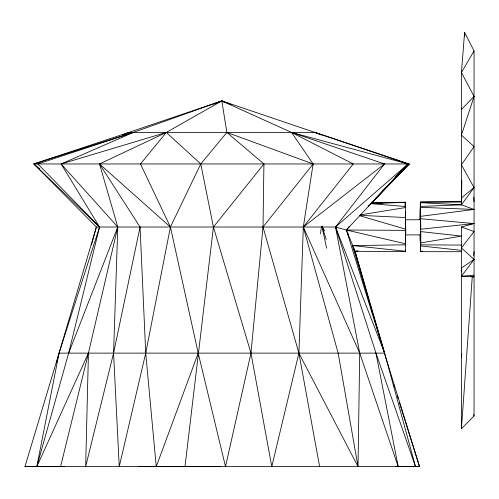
<?xml version="1.0" encoding="UTF-8"?>
<svg xmlns="http://www.w3.org/2000/svg" width="499" height="499" viewBox="0 0 499 499"><rect width="100%" height="100%" fill="white"/><g stroke="black" fill="none" stroke-linecap="round" stroke-linejoin="round"><path stroke-width="0.75" d="M420.046 219.797L420.333 202.943M405.637 232.222L405.606 238.491M420.121 219.722L420.127 217.552M405.456 206.524L370.988 203.661L407.995 163.959L221.824 100.898L128.823 132.428L33.845 163.959L96.369 227.014L335.54 227.014L346.393 230.02L355.045 251.29L405.394 251.652L405.737 230.357L405.269 202.301L370.988 203.661L368.168 206.174M461.644 251.702L420.545 251.689L420.869 231.611L461.438 236.096L420.813 242.907M405.643 237.05L405.438 245.695M420.127 216.703L420.208 209.555M420.694 243.369L420.383 202.051L461.438 201.789L461.831 180.806M213.884 104.11L221.824 100.898L291.541 132.428L313.123 163.959L303.311 227.014L298.895 353.13L271.78 466.627L250.972 353.13L213.422 227.014L200.754 163.959L166.323 132.428L99.538 163.959L117.776 227.014L88.435 353.13L36.82 466.627L68.65 353.13L99.538 227.014L37.88 163.959L133.308 132.428L221.824 100.898L226.864 132.428L263.927 163.959L263.01 227.014L250.972 353.13L225.517 466.627L198.203 353.13L170.421 227.014L140.469 163.959L166.323 132.428L221.824 100.898L231.243 104.628M405.032 206.243L405.244 202.207L371.948 202.837L409.192 163.959L315.106 132.428L128.823 132.428L122.349 135.129M405.593 239.851L405.431 244.947M358.02 466.627L359.717 353.13L335.54 227.014L384.498 163.959L291.541 132.428L353.255 163.959L303.311 227.014L338.16 353.13L358.02 466.627L298.895 353.13L263.01 227.014L313.123 163.959L226.864 132.428L200.754 163.959L170.421 227.014L145.72 353.13L119.249 466.627L113.566 353.13L117.776 227.014L61.121 163.959L133.308 132.428L33.845 163.959L99.538 227.014L59.044 353.13L24.95 466.627L419.522 466.627L346.393 230.02L349.188 226.471M405.444 234.542L405.431 222.673M420.694 243.743L420.489 246.656L420.289 241.454M464.519 36.259L464.594 32.373L474.05 50.929L474.05 415.948L461.438 428.797L461.438 227.014L474.05 223.558L420.8 218.749M420.351 202.744L420.383 202.07L461.606 201.858M420.227 209.262L420.358 207.347M371.699 203.729L371.805 202.276M461.438 428.797L472.279 276.558M473.776 255.588L474.05 251.702M263.927 163.959L213.422 227.014L184.992 466.627L138.572 466.627M320.389 233.788L321.599 226.247M347.753 234.667L348.04 233.17M36.82 466.627L59.044 353.13L96.369 227.014L91.454 245.028M170.421 227.014L99.538 163.959L140.063 227.014L113.566 353.13L85.666 466.627L88.435 353.13L60.585 466.627L29.079 466.627M56.462 362.898L59.044 353.13L384.635 353.13L415.505 466.627L410.845 466.627L414.214 466.627M464.806 36.259L464.594 32.373L461.438 72.523L474.05 96.438L461.438 135.167L474.05 146.587L461.438 164.795L474.05 187.636L461.438 204.808L420.588 206.443M461.943 354.084L461.438 355.538L461.756 357.047M220.327 466.627L156.249 466.627L198.203 353.13M68.65 353.13L117.776 227.014M474.05 50.929L461.438 72.523L461.438 204.808L474.05 209.437L420.776 216.317M470.339 276.253L474.05 276.876L461.438 276.259L474.05 259.461L461.438 247.922L474.05 231.499L461.438 227.014M405.668 243.824L346.393 230.02L407.995 163.959L291.541 132.428M461.438 109.468L474.05 96.438M395.501 176.777L407.995 163.959L335.54 227.014L375.953 353.13L415.505 466.627M371.911 202.214L372.99 201.103M375.148 198.889L409.192 163.959L33.845 163.959L39.714 168.999M382.228 190.974L383.332 189.869M388.278 184.904L409.192 163.959L404.421 167.963M461.438 197.991L474.05 187.636M384.498 163.959L303.311 227.014L359.717 353.13L398.202 466.627L395.9 466.621L419.522 466.627L405.537 422.117M461.438 267.982L474.05 259.461M166.323 132.428L61.121 163.959L99.538 227.014M360.315 214.857L405.481 207.565M358.126 250.816L355.045 251.29L353.498 247.803M420.863 229.203L474.05 223.558M461.438 276.259L474.05 275.192M420.195 234.599L420.507 251.315L422.828 251.234M335.54 227.014L384.635 353.13L352.462 245.589L405.662 244.822M405.799 219.797L420.582 219.735M405.799 234.929L420.563 234.873M24.95 466.627L39.733 466.627M54.934 466.627L64.677 466.627M346.393 230.02L405.737 230.357M420.8 244.834L461.7 245.078M371.948 202.837L382.733 203.18M420.62 207.31L474.05 209.437M359.554 215.306L405.656 217.545M420.42 202.675L461.438 204.808M352.462 245.589L405.419 251.228M420.763 245.957L461.694 250.367M359.511 215.668L405.724 229.209M315.106 132.428L321.587 135.104M221.824 100.898L223.795 102.127M322.086 226.172L324.649 230.943M321.955 226.228L326.24 239.458M393.886 385.028L394.584 387.249M397.379 396.156L398.083 398.377M399.481 402.83L405.069 420.632M384.635 353.13L355.045 251.29L368.187 297.716M368.611 299.213L369.665 302.955M370.514 305.956L371.15 308.201M371.574 309.698L372.634 313.441M461.438 269.784L461.818 271.281M321.88 226.247L326.639 248.234M473.732 414.438L474.05 415.948M375.953 353.13L398.202 466.627M298.895 353.13L319.622 466.627M420.507 251.315L420.545 251.689M156.249 466.627L145.72 353.13L140.063 227.014M473.788 197.13L474.05 201.789M405.338 250.136L405.394 251.652M405.438 211.613L405.581 220.047M420.445 207.434L420.769 225.947M405.431 212.586L405.537 217.701M420.114 234.767L420.183 240.83M405.562 219.254L405.625 224.469M405.581 220.864L405.631 228.954M420.769 226.035L420.776 229.078M405.637 224.831L405.643 236.8"/></g></svg>
